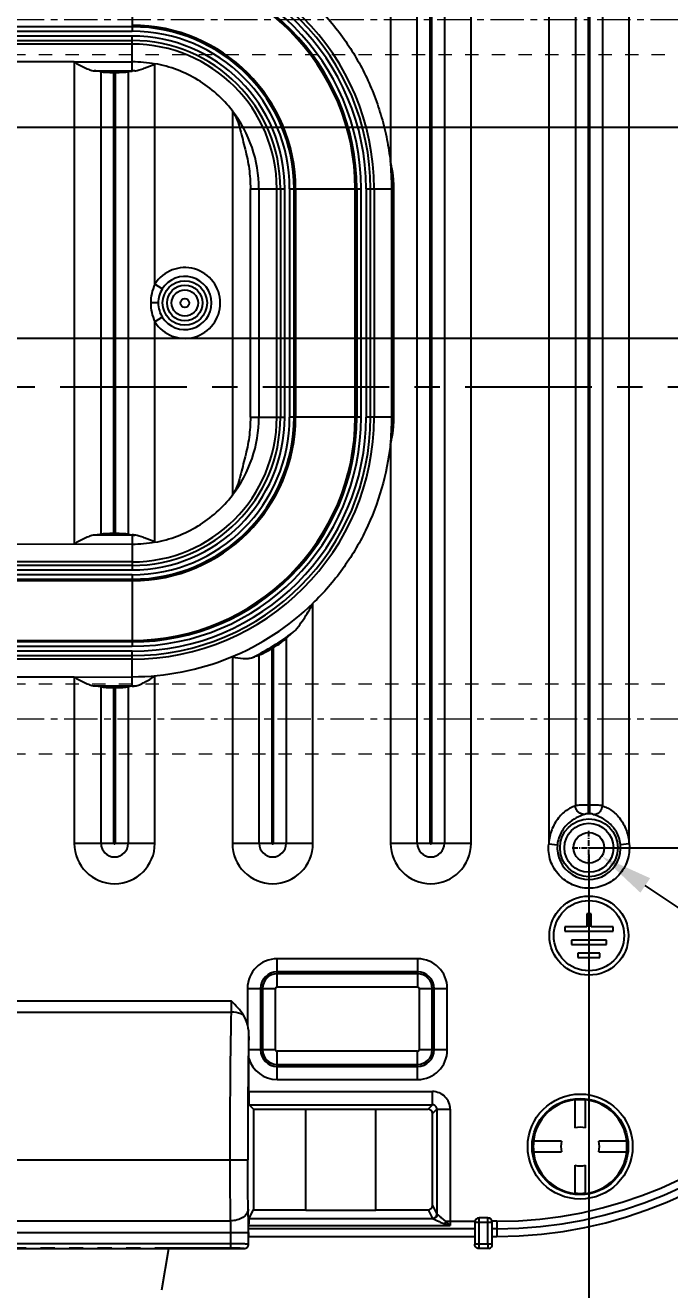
# Model space of a CAD drawing. Header units: millimetres. Extents: x -941 to 1421, y -11614 to -3210.
# Drawn here: x 226.3 to 300.1, y -6704.9 to -6560.3 of the extents above; entities that cross this region are included whole.
import ezdxf

# ---------------------------------------------------------------- set-up
doc = ezdxf.new("R2010")
doc.units = ezdxf.units.MM
doc.header["$LTSCALE"] = 16.335
doc.header["$PDMODE"] = 3
doc.header["$PDSIZE"] = 0.3125
doc.linetypes.add('CENTER', pattern=[0.6, 0.375, -0.075, 0.075, -0.075])
doc.linetypes.add('HIDDEN', pattern=[0.2, 0.1, -0.1])
doc.layers.get('0').update_dxf_attribs({"linetype": 'CONTINUOUS'})
doc.layers.get('Defpoints').update_dxf_attribs({"linetype": 'CONTINUOUS'})
doc.layers.add('cool', color=153, linetype='HIDDEN', lineweight=9)
doc.layers.add('DEFAULT_2', color=8, linetype='HIDDEN')
doc.styles.get("Standard").update_dxf_attribs({"font": 'txt', "width": 0.8})
doc.dimstyles.new('ISO-25', dxfattribs={"dimtxt": 8, "dimasz": 6, "dimexe": 0, "dimexo": 0, "dimgap": 0, "dimtad": 1, "dimdsep": 46, "dimtxsty": 'Standard', "dimcen": 0, "dimclrd": 4, "dimclre": 4, "dimclrt": 6, "dimazin": 0, "dimtfac": 1, "dimtofl": 0, "dimtmove": 0, "dimatfit": 3, "dimfxl": 0, "dimarcsym": 0})

# ---------------------------------------------------------------- blocks, each defined once
blk = doc.blocks.new('*D617')
at = {"color": 4, "lineweight": -2}
blk.add_line((340.44, -6687.49), (297.25, -6658.64), dxfattribs=at)
at = {"color": 4}
blk.add_solid([(297.81, -6657.81), (296.7, -6659.47), (292.27, -6655.31)], dxfattribs=at)
at = {"layer": 'Defpoints', "color": 0}
for p in [(289.35, -6653.36), (292.27, -6655.31)]:
    blk.add_point(p, dxfattribs=at)
at = {"color": 6, "insert": (324.28, -6670.33), "char_height": 8, "attachment_point": 5, "rotation": 326.2601}
blk.add_mtext('∅3.5(镶针)', dxfattribs=at)
blk = doc.blocks.new('147')
at = {"layer": 'cool', "ltscale": 0.932966}
for p, q in [((229.57, -3849.57), (-211.77, -3849.57)), ((229.57, -3857.57), (-211.77, -3857.57))]:
    blk.add_line(p, q, dxfattribs=at)
at = {"layer": 'cool', "color": 1, "linetype": 'CENTER', "ltscale": 0.621977}
blk.add_line((243.9, -3853.57), (-226.1, -3853.57), dxfattribs=at)
blk = doc.blocks.new('*D638')
at = {"color": 4, "lineweight": -2}
blk.add_line((390.39, -6601.62), (410.8, -6601.62), dxfattribs=at)
at = {"layer": 'Defpoints', "color": 0}
for p in [(164.18, -6601.62), (390.39, -6601.62), (408.4, -6601.62)]:
    blk.add_point(p, dxfattribs=at)
at = {"color": 6, "insert": (409.6, -6598.62), "char_height": 6, "attachment_point": 5}
blk.add_mtext('0', dxfattribs=at)
blk = doc.blocks.new('*D639')
at = {"color": 4, "lineweight": -2}
blk.add_line((164.18, -6571.92), (422.8, -6571.92), dxfattribs=at)
at = {"layer": 'Defpoints', "color": 0}
for p in [(164.18, -6571.92), (408.4, -6571.92), (164.18, -6601.62)]:
    blk.add_point(p, dxfattribs=at)
at = {"color": 6, "insert": (415.6, -6568.92), "char_height": 6, "attachment_point": 5}
blk.add_mtext('29.7', dxfattribs=at)
blk = doc.blocks.new('*D640')
at = {"color": 4, "lineweight": -2}
blk.add_line((369.34, -6559.62), (416.4, -6559.62), dxfattribs=at)
at = {"layer": 'Defpoints', "color": 0}
for p in [(369.34, -6559.62), (408.4, -6559.62), (164.18, -6601.62)]:
    blk.add_point(p, dxfattribs=at)
at = {"color": 6, "insert": (412.4, -6556.62), "char_height": 6, "attachment_point": 5}
blk.add_mtext('42', dxfattribs=at)
blk = doc.blocks.new('*D641')
at = {"color": 4, "lineweight": -2}
blk.add_line((376.63, -6494.62), (418.8, -6494.62), dxfattribs=at)
at = {"layer": 'Defpoints', "color": 0}
for p in [(376.63, -6494.62), (408.4, -6494.62), (164.18, -6601.62)]:
    blk.add_point(p, dxfattribs=at)
at = {"color": 6, "insert": (413.6, -6491.62), "char_height": 6, "attachment_point": 5}
blk.add_mtext('107', dxfattribs=at)
blk = doc.blocks.new('*D642')
at = {"color": 4, "lineweight": -2}
blk.add_line((377.98, -6441.62), (418.8, -6441.62), dxfattribs=at)
at = {"layer": 'Defpoints', "color": 0}
for p in [(377.98, -6441.62), (408.4, -6441.62), (164.18, -6601.62)]:
    blk.add_point(p, dxfattribs=at)
at = {"color": 6, "insert": (413.6, -6438.62), "char_height": 6, "attachment_point": 5}
blk.add_mtext('160', dxfattribs=at)
blk = doc.blocks.new('*D643')
at = {"color": 4, "lineweight": -2}
blk.add_line((366.15, -6639.62), (416.4, -6639.62), dxfattribs=at)
at = {"layer": 'Defpoints', "color": 0}
for p in [(164.18, -6601.62), (366.15, -6639.62), (408.4, -6639.62)]:
    blk.add_point(p, dxfattribs=at)
at = {"color": 6, "insert": (412.4, -6636.62), "char_height": 6, "attachment_point": 5}
blk.add_mtext('38', dxfattribs=at)
blk = doc.blocks.new('*D644')
at = {"color": 4, "lineweight": -2}
blk.add_line((290.81, -6654.33), (426, -6654.33), dxfattribs=at)
at = {"layer": 'Defpoints', "color": 0}
for p in [(164.18, -6601.62), (290.81, -6654.33), (408.4, -6654.33)]:
    blk.add_point(p, dxfattribs=at)
at = {"color": 6, "insert": (417.2, -6651.33), "char_height": 6, "attachment_point": 5}
blk.add_mtext('52.71', dxfattribs=at)
blk = doc.blocks.new('*D645')
at = {"color": 4, "lineweight": -2}
blk.add_line((164.18, -6596.04), (422.8, -6596.04), dxfattribs=at)
at = {"layer": 'Defpoints', "color": 0}
for p in [(164.18, -6596.04), (408.4, -6596.04), (164.18, -6601.62)]:
    blk.add_point(p, dxfattribs=at)
at = {"color": 6, "insert": (415.6, -6593.04), "char_height": 6, "attachment_point": 5}
blk.add_mtext('5.58', dxfattribs=at)
blk = doc.blocks.new('*D646')
at = {"color": 4, "lineweight": -2}
blk.add_line((370.19, -6726.62), (419.6, -6726.62), dxfattribs=at)
at = {"layer": 'Defpoints', "color": 0}
for p in [(164.18, -6601.62), (370.19, -6726.62), (408.4, -6726.62)]:
    blk.add_point(p, dxfattribs=at)
at = {"color": 6, "insert": (414, -6723.62), "char_height": 6, "attachment_point": 5}
blk.add_mtext('125', dxfattribs=at)
blk = doc.blocks.new('*D647')
at = {"color": 4, "lineweight": -2}
blk.add_line((377.98, -6761.62), (418.8, -6761.62), dxfattribs=at)
at = {"layer": 'Defpoints', "color": 0}
for p in [(164.18, -6601.62), (377.98, -6761.62), (408.4, -6761.62)]:
    blk.add_point(p, dxfattribs=at)
at = {"color": 6, "insert": (413.6, -6758.62), "char_height": 6, "attachment_point": 5}
blk.add_mtext('160', dxfattribs=at)
blk = doc.blocks.new('*D649')
at = {"color": 4, "lineweight": -2}
blk.add_line((290.81, -6655.09), (290.81, -6821.05), dxfattribs=at)
at = {"layer": 'Defpoints', "color": 0}
for p in [(164.18, -6601.62), (290.81, -6655.09), (290.81, -6798.65)]:
    blk.add_point(p, dxfattribs=at)
at = {"color": 6, "insert": (287.81, -6809.85), "char_height": 6, "attachment_point": 5, "rotation": 90}
blk.add_mtext('126.63', dxfattribs=at)
blk = doc.blocks.new('*D650')
at = {"color": 4, "lineweight": -2}
blk.add_line((369.18, -6758.51), (369.18, -6810.65), dxfattribs=at)
at = {"layer": 'Defpoints', "color": 0}
for p in [(164.18, -6601.62), (369.18, -6758.51), (369.18, -6798.65)]:
    blk.add_point(p, dxfattribs=at)
at = {"color": 6, "insert": (366.18, -6804.65), "char_height": 6, "attachment_point": 5, "rotation": 90}
blk.add_mtext('205', dxfattribs=at)
blk = doc.blocks.new('*D652')
at = {"color": 4, "lineweight": -2}
blk.add_line((369.18, -6437.81), (369.18, -6394.21), dxfattribs=at)
at = {"layer": 'Defpoints', "color": 0}
for p in [(369.18, -6406.21), (369.18, -6437.81), (164.18, -6601.62)]:
    blk.add_point(p, dxfattribs=at)
at = {"color": 6, "insert": (366.18, -6400.21), "char_height": 6, "attachment_point": 5, "rotation": 90}
blk.add_mtext('205', dxfattribs=at)

msp = doc.modelspace()

# ---------------------------------------------------------------- linework, layer by layer
at = {"color": 7, "linetype": 'Continuous'}
for p, q in [((268.114, -6508.106), (268.093, -6575.864)), ((271.171, -6653.831), (271.171, -6508.106)), ((272.653, -6653.831), (272.653, -6508.106)), ((272.787, -6508.106), (272.787, -6653.831)), ((274.269, -6508.106), (274.269, -6653.831)), ((277.326, -6653.831), (277.326, -6508.106)), ((286.205, -6508.106), (286.207, -6653.917)), ((289.261, -6508.106), (289.261, -6649.515)), ((290.743, -6649.443), (290.743, -6508.106)), ((290.877, -6508.106), (290.877, -6649.443)), ((292.359, -6508.106), (292.359, -6649.515)), ((295.414, -6653.917), (295.414, -6508.094)), ((238.55, -6552.76), (238.55, -6560.936)), ((238.55, -6560.435), (89.81, -6560.435)), ((89.81, -6560.936), (238.55, -6560.936)), ((238.55, -6561.499), (89.81, -6561.499)), ((89.81, -6562), (238.55, -6562)), ((238.55, -6562.413), (167.308, -6562.413)), ((238.55, -6565.5), (238.55, -6561.499)), ((168.786, -6564.418), (231.934, -6564.418)), ((231.934, -6564.418), (231.934, -6619.629)), ((231.934, -6564.435), (238.55, -6564.453)), ((234.224, -6565.471), (238.55, -6565.471)), ((234.991, -6618.478), (234.991, -6565.568)), ((238.089, -6565.568), (238.089, -6618.478)), ((241.146, -6589.884), (241.146, -6564.651)), ((236.473, -6618.392), (236.473, -6565.655)), ((236.473, -6565.655), (236.607, -6565.655)), ((236.607, -6565.655), (236.607, -6618.392)), ((250.026, -6570.041), (250.026, -6614.005)), ((252.077, -6605.088), (252.077, -6578.958)), ((252.077, -6578.958), (256.01, -6578.958)), ((253.056, -6578.958), (253.056, -6605.088)), ((255.096, -6605.088), (255.096, -6578.958)), ((255.509, -6578.958), (255.509, -6605.088)), ((256.01, -6605.088), (256.01, -6578.958)), ((256.572, -6578.958), (264.748, -6578.958)), ((256.572, -6578.958), (256.572, -6605.088)), ((257.074, -6605.088), (257.074, -6578.958)), ((257.248, -6578.958), (257.248, -6605.088)), ((264.072, -6605.088), (264.072, -6578.958)), ((264.247, -6578.958), (264.247, -6605.088)), ((264.748, -6605.088), (264.748, -6578.958)), ((265.31, -6578.958), (268.486, -6578.958)), ((265.31, -6578.958), (265.31, -6605.088)), ((265.812, -6605.088), (265.812, -6578.958)), ((266.224, -6578.958), (266.224, -6605.088)), ((268.264, -6605.088), (268.264, -6578.958)), ((268.486, -6605.088), (268.486, -6578.958)), ((241.998, -6590.415), (241.146, -6589.884)), ((241.536, -6592.023), (240.675, -6592.023)), ((241.998, -6593.632), (241.146, -6594.162)), ((241.146, -6619.396), (241.146, -6594.162)), ((252.077, -6605.088), (256.01, -6605.088)), ((264.748, -6605.088), (256.572, -6605.088)), ((268.486, -6605.088), (265.31, -6605.088)), ((268.094, -6608.182), (268.114, -6653.831)), ((238.55, -6618.576), (234.224, -6618.576)), ((236.607, -6618.392), (236.473, -6618.392)), ((238.55, -6618.546), (238.55, -6622.548)), ((238.55, -6619.594), (223.056, -6619.628)), ((238.55, -6621.634), (211.895, -6621.629)), ((238.55, -6622.047), (189.006, -6622.047)), ((189.03, -6622.548), (238.55, -6622.548)), ((238.55, -6623.11), (189.03, -6623.11)), ((238.55, -6623.11), (238.55, -6631.286)), ((238.55, -6623.786), (188.231, -6623.786)), ((189.005, -6623.612), (238.55, -6623.612)), ((259.236, -6653.831), (259.235, -6626.37)), ((188.231, -6630.611), (238.55, -6630.611)), ((256.179, -6630.381), (256.179, -6653.831)), ((238.55, -6630.785), (189.005, -6630.785)), ((189.03, -6631.286), (238.55, -6631.286)), ((238.55, -6631.849), (189.03, -6631.849)), ((238.55, -6635.85), (238.55, -6631.849)), ((254.563, -6653.831), (254.563, -6631.534)), ((254.697, -6631.453), (254.697, -6653.831)), ((189.006, -6632.35), (238.55, -6632.35)), ((238.55, -6632.763), (214.43, -6632.763)), ((250.024, -6632.461), (250.024, -6653.831)), ((253.081, -6653.831), (253.081, -6632.279)), ((213.813, -6634.803), (231.934, -6634.768)), ((231.934, -6634.768), (231.934, -6653.831)), ((231.934, -6634.785), (238.55, -6634.803)), ((241.146, -6653.831), (241.146, -6634.654)), ((234.224, -6635.821), (238.55, -6635.821)), ((234.991, -6653.831), (234.991, -6635.918)), ((236.473, -6636.005), (236.607, -6636.005)), ((236.473, -6653.831), (236.473, -6636.005)), ((236.607, -6636.005), (236.607, -6653.831)), ((238.089, -6635.918), (238.089, -6653.831)), ((290.757, -6650.444), (290.743, -6649.443)), ((290.877, -6649.443), (290.863, -6650.444)), ((236.473, -6653.831), (231.934, -6653.831)), ((241.146, -6653.831), (236.607, -6653.831)), ((254.563, -6653.831), (250.024, -6653.831)), ((259.236, -6653.831), (254.697, -6653.831)), ((272.653, -6653.831), (268.114, -6653.831)), ((277.326, -6653.831), (272.787, -6653.831)), ((286.204, -6653.893), (287.201, -6653.988)), ((294.414, -6653.94), (295.41, -6653.831)), ((291.061, -6661.871), (290.559, -6661.871)), ((290.559, -6661.871), (290.559, -6663.378)), ((291.061, -6663.378), (291.061, -6661.871)), ((290.559, -6663.378), (288.046, -6663.378)), ((288.046, -6663.378), (288.046, -6663.881)), ((288.046, -6663.881), (293.574, -6663.881)), ((293.574, -6663.378), (291.061, -6663.378)), ((293.574, -6663.881), (293.574, -6663.378)), ((292.82, -6664.886), (288.8, -6664.886)), ((288.8, -6664.886), (288.8, -6665.388)), ((292.82, -6665.388), (292.82, -6664.886)), ((288.8, -6665.388), (292.82, -6665.388)), ((292.066, -6666.393), (289.554, -6666.393)), ((289.554, -6666.393), (289.554, -6666.896)), ((292.066, -6666.896), (292.066, -6666.393)), ((271.213, -6667.022), (255.133, -6667.022)), ((255.133, -6670.251), (255.133, -6667.022)), ((271.213, -6667.022), (271.213, -6670.251)), ((289.554, -6666.896), (292.066, -6666.896)), ((271.213, -6668.524), (255.133, -6668.524)), ((271.213, -6668.749), (255.133, -6668.749)), ((251.741, -6670.413), (254.97, -6670.413)), ((251.741, -6670.413), (251.741, -6674.62)), ((253.243, -6670.413), (253.243, -6677.448)), ((253.468, -6670.413), (253.468, -6677.448)), ((254.97, -6677.448), (254.97, -6670.413)), ((255.133, -6670.251), (271.213, -6670.251)), ((271.375, -6670.413), (274.604, -6670.413)), ((271.375, -6670.413), (271.375, -6677.448)), ((272.877, -6677.448), (272.877, -6670.413)), ((273.102, -6677.448), (273.102, -6670.413)), ((274.604, -6677.448), (274.604, -6670.413)), ((249.924, -6671.891), (78.436, -6671.891)), ((78.458, -6673.118), (249.902, -6673.118)), ((251.882, -6675.909), (251.882, -6677.448)), ((254.97, -6677.448), (251.882, -6677.448)), ((251.882, -6677.448), (251.882, -6678.416)), ((271.213, -6677.611), (255.133, -6677.611)), ((255.133, -6680.84), (255.133, -6677.611)), ((271.213, -6680.84), (271.213, -6677.611)), ((274.604, -6677.448), (271.375, -6677.448)), ((251.882, -6678.416), (251.882, -6682.216)), ((255.133, -6679.113), (271.213, -6679.113)), ((255.133, -6679.338), (271.213, -6679.338)), ((255.133, -6680.84), (271.213, -6680.84)), ((251.882, -6682.216), (272.92, -6682.216)), ((272.92, -6683.723), (272.92, -6682.216)), ((251.921, -6683.723), (272.92, -6683.723)), ((252.419, -6684.222), (251.921, -6683.723)), ((272.421, -6684.222), (272.92, -6683.723)), ((289.202, -6683.152), (289.202, -6686.376)), ((290.408, -6686.376), (290.408, -6683.152)), ((252.419, -6684.222), (272.421, -6684.222)), ((252.419, -6684.222), (252.419, -6695.738)), ((258.419, -6695.738), (258.419, -6684.222)), ((266.419, -6695.738), (266.419, -6684.222)), ((272.921, -6684.722), (273.42, -6684.223)), ((272.921, -6695.238), (272.921, -6684.722)), ((273.42, -6684.223), (274.927, -6684.223)), ((273.42, -6684.223), (273.42, -6696.235)), ((274.927, -6684.223), (274.927, -6697.046)), ((287.678, -6687.9), (284.454, -6687.9)), ((295.157, -6687.9), (291.932, -6687.9)), ((284.454, -6689.106), (287.678, -6689.106)), ((291.932, -6689.106), (295.157, -6689.106)), ((76.588, -6690.011), (251.772, -6690.011)), ((289.202, -6690.631), (289.202, -6693.855)), ((290.408, -6693.855), (290.408, -6690.631)), ((272.921, -6695.238), (273.42, -6696.235)), ((78.541, -6697.005), (249.819, -6697.005)), ((251.912, -6696.753), (252.419, -6695.738)), ((272.963, -6696.753), (251.912, -6696.753)), ((252.419, -6695.738), (258.419, -6695.738)), ((258.419, -6695.764), (266.419, -6695.764)), ((266.419, -6695.738), (272.422, -6695.738)), ((272.422, -6695.738), (272.92, -6696.734)), ((274.467, -6697.046), (277.759, -6697.046)), ((277.745, -6697.164), (279.688, -6697.164)), ((277.745, -6697.164), (277.745, -6699.682)), ((279.255, -6696.664), (278.245, -6696.664)), ((278.248, -6700.181), (278.248, -6697.164)), ((279.253, -6699.682), (279.253, -6696.731)), ((280.258, -6697.046), (279.741, -6697.046)), ((279.755, -6699.682), (279.755, -6697.164)), ((280.258, -6697.046), (280.258, -6698.787)), ((76.506, -6698.337), (251.855, -6698.337)), ((249.845, -6700.129), (249.845, -6698.337)), ((251.855, -6698.339), (251.855, -6698.785)), ((277.745, -6697.916), (251.869, -6697.916)), ((251.879, -6697.531), (274.935, -6697.531)), ((280.258, -6697.916), (279.755, -6697.916)), ((249.845, -6699.629), (78.515, -6699.629)), ((251.855, -6698.787), (277.745, -6698.787)), ((251.855, -6699.682), (251.855, -6698.787)), ((279.253, -6699.682), (277.745, -6699.682)), ((279.755, -6699.682), (279.253, -6699.682)), ((279.755, -6698.787), (280.258, -6698.787)), ((85.59, -6700.154), (242.771, -6700.154)), ((241.938, -6704.877), (242.766, -6700.182)), ((249.845, -6700.129), (242.766, -6700.129)), ((242.766, -6700.182), (251.355, -6700.182)), ((279.256, -6700.181), (278.245, -6700.181))]:
    msp.add_line(p, q, dxfattribs=at)
at = {"color": 1, "linetype": 'CENTER', "ltscale": 2.363517}
msp.add_line((-70.82, -6601.624), (399.18, -6601.624), dxfattribs=at)
at = {"color": 1, "linetype": 'CENTER', "ltscale": 0.108846}
for p, q in [((290.81, -6656.258), (290.81, -6652.408)), ((288.885, -6654.333), (292.735, -6654.333))]:
    msp.add_line(p, q, dxfattribs=at)
at = {"color": 7, "linetype": 'Continuous'}
for centre, radius in [((244.58, -6592.023), 2.537), ((244.58, -6592.023), 2.036), ((244.58, -6592.023), 1.508), ((244.58, -6592.023), 0.503), ((290.81, -6654.333), 3.306), ((290.81, -6654.333), 2.806), ((290.81, -6664.383), 4.522), ((290.81, -6664.383), 4.02), ((289.805, -6688.503), 6.004), ((289.805, -6688.503), 5.503)]:
    msp.add_circle(centre, radius, dxfattribs=at)
at = {"color": 2, "linetype": 'Continuous'}
msp.add_circle((290.81, -6654.333), 1.75, dxfattribs=at)
at = {"color": 7, "linetype": 'Continuous'}
for centre, radius, start, end in [((238.55, -6578.958), 27.674, 0, 90), ((238.55, -6578.958), 27.261, 0, 90), ((238.55, -6578.958), 26.76, 0, 90), ((238.55, -6578.958), 26.198, 0, 90), ((238.55, -6578.958), 25.696, 0, 90), ((238.55, -6578.958), 25.522, 0, 90), ((238.55, -6578.958), 18.698, 0, 90), ((238.55, -6578.958), 18.524, 0, 90), ((238.55, -6578.958), 18.022, 0, 90), ((238.55, -6578.958), 17.46, 0, 90), ((238.55, -6578.958), 16.959, 0, 90), ((238.55, -6578.958), 16.546, 0, 90), ((238.55, -6578.958), 14.506, 79.5617, 90), ((238.55, -6578.958), 13.487, 88.69873, 90), ((239.223, -6571.645), 6.181, 93.40122, 96.25068), ((238.55, -6578.958), 14.506, 0, 37.87758), ((238.55, -6578.958), 29.714, 0, 6.20651), ((244.58, -6592.023), 4.046, 211.91993, 148.08007), ((244.58, -6592.023), 3.042, 211.92003, 148.08073), ((238.55, -6605.088), 27.674, 270, 0), ((238.55, -6605.088), 27.261, 270, 0), ((238.55, -6605.088), 26.76, 270, 360), ((238.55, -6605.088), 26.198, 270, 360), ((238.55, -6605.088), 25.696, 270, 0), ((238.55, -6605.088), 25.522, 270, 0), ((238.55, -6605.088), 18.698, 270, 0), ((238.55, -6605.088), 18.524, 270, 0), ((238.55, -6605.088), 18.022, 270, 0), ((238.55, -6605.088), 17.46, 270, 360), ((238.55, -6605.088), 16.959, 270, 0), ((238.55, -6605.088), 16.546, 270, 0), ((238.55, -6605.088), 14.506, 322.12242, 0), ((238.55, -6605.088), 29.714, 353.79048, 0), ((238.55, -6605.088), 13.487, 270, 271.30127), ((238.55, -6605.088), 14.506, 270, 280.4383), ((238.549, -6605.068), 29.699, 270, 314.20015), ((238.55, -6605.088), 30.733, 296.60592, 306.76889), ((238.55, -6605.088), 30.916, 301.19478, 301.48529), ((238.55, -6605.088), 30.733, 270, 270.57103), ((280.258, -6648.806), 49.981, 270, 0), ((280.258, -6648.806), 49.11, 270, 0), ((280.258, -6648.806), 48.24, 270, 0), ((290.81, -6654.333), 4.891, 89.21569, 90.78431), ((290.81, -6654.333), 3.889, 89.21569, 90.78431), ((236.54, -6653.831), 4.606, 180, 360), ((236.54, -6653.831), 1.549, 180.00138, 359.99862), ((236.54, -6653.831), 0.0669, 180, 0), ((254.63, -6653.831), 4.606, 180, 360), ((254.63, -6653.831), 1.549, 180.00138, 359.99862), ((254.63, -6653.831), 0.0669, 180, 0), ((272.72, -6653.831), 4.606, 180, 360), ((272.72, -6653.831), 1.549, 180.00138, 359.99862), ((272.72, -6653.831), 0.0669, 180, 0), ((290.81, -6654.333), 3.626, 173.77333, 6.22647), ((255.133, -6670.413), 3.391, 90, 180), ((271.213, -6670.413), 3.391, 0, 90), ((255.133, -6670.413), 1.89, 90, 180), ((255.133, -6670.413), 1.664, 90, 180), ((271.213, -6670.413), 1.89, 0, 90), ((271.213, -6670.413), 1.664, 0, 90), ((255.133, -6670.413), 0.163, 90, 180), ((271.213, -6670.413), 0.163, 0, 90), ((1053.294, -6689.24), 801.522, 179.046986, 180.055113), ((255.133, -6677.448), 1.89, 180, 270), ((255.133, -6677.448), 1.664, 180, 270), ((255.133, -6677.448), 0.163, 180, 270), ((271.213, -6677.448), 3.391, 270, 0), ((271.213, -6677.448), 1.89, 270, 0), ((271.213, -6677.448), 1.664, 270, 0), ((271.213, -6677.448), 0.163, 270, 0), ((255.133, -6677.448), 3.391, 196.58, 270), ((272.92, -6684.223), 2.007, 359.99234, 90.00772), ((272.921, -6684.222), 0.498, 359.82489, 90.17511), ((289.805, -6688.503), 5.385, 96.42899, 173.57101), ((289.805, -6688.503), 5.359, 83.53929, 96.46071), ((289.805, -6688.503), 5.385, 6.42899, 83.57101), ((289.805, -6688.503), 2.211, 74.17338, 105.82662), ((289.805, -6688.503), 5.359, 173.53929, 186.46071), ((289.805, -6688.503), 2.211, 164.17338, 195.82662), ((289.805, -6688.503), 2.211, 344.17338, 15.82662), ((289.805, -6688.503), 5.359, 353.53929, 6.46071), ((289.805, -6688.503), 5.385, 186.42899, 263.57101), ((289.805, -6688.503), 5.385, 276.42899, 353.57101), ((289.805, -6688.503), 2.211, 254.17338, 285.82662), ((289.805, -6688.503), 5.359, 263.53929, 276.46071), ((170.517, -6697.53), 81.332, 0.92446, 1.30871), ((272.919, -6696.234), 0.5, 270.04751, 359.89355), ((278.245, -6697.164), 0.5, 90, 180), ((279.255, -6697.164), 0.5, 0, 90), ((251.355, -6699.682), 0.5, 269.99468, 0.02868), ((279.255, -6699.681), 0.5, 284.6037, 359.93689)]:
    msp.add_arc(centre, radius, start, end, dxfattribs=at)
for centre, major_axis, ratio, start_param, end_param in [((236.473, -6565.514), (1.608, 0), 0.0874887, -2.7433978, -1.5707963), ((236.607, -6565.514), (1.608, 0), 0.0874887, -1.5707963, -0.3981949), ((236.473, -6618.533), (1.608, 0), 0.0874887, 1.5707963, 2.7433978), ((236.607, -6618.533), (1.608, 0), 0.0874887, 0.3981949, 1.5707963), ((241.146, -6618.366), (3.317, 0), 0.0874887, -2.7433978, -2.4699525), ((236.473, -6635.864), (1.608, 0), 0.0874887, -2.7433978, -1.5707963), ((236.607, -6635.864), (1.608, 0), 0.0874887, -1.5707963, -0.3981949), ((241.146, -6636.031), (3.317, 0), 0.0874887, 2.4699525, 2.7433978), ((251.922, -6682.216), (0, 1.508), 0.0261859, -4.712389, -3.1677726), ((272.421, -6684.722), (0.354, 0.354), 0.999315, -0.7850555, 0.7850555), ((272.421, -6695.237), (0.224, -0.448), 0.9982883, -0.4626886, 1.1067377), ((251.914, -6698.259), (0, 1.508), 0.0261859, 0.0523599, 1.0669174), ((251.856, -6697.046), (0, 1.005), 0.0261859, -2.2556799, -2.0746753)]:
    msp.add_ellipse(centre, major_axis=major_axis, ratio=ratio, start_param=start_param, end_param=end_param, dxfattribs=at)
for points, knots in [([(259.236, -6557.681), (260.47, -6558.876), (262.729, -6561.489), (264.944, -6565.194), (266.31, -6568.351), (267.119, -6570.802), (267.734, -6573.309), (268.002, -6575.01), (268.093, -6575.864)], [0, 0, 0, 0, 0.2498794, 0.4997711, 0.6248114, 0.749854, 0.8749749, 1, 1, 1, 1]), ([(231.903, -6564.453), (232.301, -6564.672), (232.882, -6564.997), (233.657, -6565.342), (234.04, -6565.456), (234.224, -6565.471)], [0, 0, 0, 0, 0.5354271, 0.7829483, 1, 1, 1, 1]), ([(234.991, -6565.568), (234.942, -6565.558), (234.688, -6565.514), (234.431, -6565.488), (234.224, -6565.471)], [0, 0, 0, 0, 0.1940875, 1, 1, 1, 1]), ([(238.089, -6565.568), (238.121, -6565.562), (238.274, -6565.533), (238.428, -6565.514), (238.55, -6565.5)], [0, 0, 0, 0, 0.2072223, 1, 1, 1, 1]), ([(238.856, -6565.475), (239.031, -6565.464), (239.399, -6565.374), (240.157, -6565.102), (240.741, -6564.857), (241.146, -6564.704)], [0, 0, 0, 0, 0.2168581, 0.4634354, 1, 1, 1, 1]), ([(250.026, -6570.041), (249.487, -6569.341), (248.276, -6568.036), (246.128, -6566.455), (243.731, -6565.285), (242.016, -6564.809), (241.146, -6564.651)], [0, 0, 0, 0, 0.2499879, 0.4999956, 0.749985, 1, 1, 1, 1]), ([(250.024, -6570.112), (250.256, -6570.41), (250.619, -6571.097), (250.935, -6572.207), (251.192, -6573.333), (251.483, -6574.443), (251.748, -6575.55), (251.945, -6576.672), (252.054, -6577.811), (252.077, -6578.576), (252.077, -6578.958)], [0, 0, 0, 0, 0.1238775, 0.2501992, 0.3772821, 0.5021345, 0.6257211, 0.7496671, 0.8747076, 1, 1, 1, 1]), ([(268.486, -6578.958), (268.486, -6578.693), (268.466, -6578.163), (268.418, -6577.501), (268.349, -6576.974), (268.24, -6576.455), (268.143, -6576.068), (268.114, -6575.804)], [0, 0, 0, 0, 0.2499221, 0.5000946, 0.6250706, 0.7501183, 1, 1, 1, 1]), ([(241.146, -6589.884), (240.991, -6590.217), (240.75, -6590.919), (240.675, -6591.656), (240.675, -6592.023)], [0, 0, 0, 0, 0.4999291, 1, 1, 1, 1]), ([(241.998, -6590.415), (241.848, -6590.655), (241.616, -6591.177), (241.536, -6591.743), (241.536, -6592.023)], [0, 0, 0, 0, 0.5026425, 1, 1, 1, 1]), ([(240.675, -6592.023), (240.676, -6592.391), (240.75, -6593.128), (240.989, -6593.83), (241.146, -6594.162)], [0, 0, 0, 0, 0.5000752, 1, 1, 1, 1]), ([(241.536, -6592.023), (241.536, -6592.316), (241.619, -6592.904), (241.877, -6593.437), (242.033, -6593.683)], [0, 0, 0, 0, 0.5007749, 1, 1, 1, 1]), ([(252.077, -6605.088), (252.077, -6605.471), (252.054, -6606.236), (251.945, -6607.375), (251.748, -6608.497), (251.483, -6609.604), (251.192, -6610.713), (250.934, -6611.839), (250.619, -6612.949), (250.256, -6613.636), (250.024, -6613.935)], [0, 0, 0, 0, 0.125295, 0.2503432, 0.374302, 0.4978837, 0.6227126, 0.7497755, 0.8761173, 1, 1, 1, 1]), ([(268.114, -6608.242), (268.143, -6607.979), (268.24, -6607.591), (268.349, -6607.072), (268.418, -6606.546), (268.466, -6605.884), (268.486, -6605.353), (268.486, -6605.088)], [0, 0, 0, 0, 0.2498818, 0.3749293, 0.4999053, 0.7500779, 1, 1, 1, 1]), ([(268.094, -6608.182), (267.911, -6609.89), (267.223, -6613.276), (265.387, -6618.116), (262.727, -6622.559), (260.468, -6625.175), (259.235, -6626.37)], [0, 0, 0, 0, 0.2500048, 0.5000083, 0.7500055, 1, 1, 1, 1]), ([(241.146, -6619.396), (242.016, -6619.238), (243.731, -6618.762), (246.128, -6617.592), (248.276, -6616.011), (249.487, -6614.706), (250.026, -6614.005)], [0, 0, 0, 0, 0.250015, 0.5000044, 0.7500121, 1, 1, 1, 1]), ([(234.224, -6618.576), (234.04, -6618.591), (233.657, -6618.704), (232.882, -6619.05), (232.301, -6619.375), (231.903, -6619.594)], [0, 0, 0, 0, 0.2170492, 0.4645587, 1, 1, 1, 1]), ([(234.991, -6618.478), (234.942, -6618.488), (234.688, -6618.533), (234.431, -6618.558), (234.224, -6618.576)], [0, 0, 0, 0, 0.1940722, 1, 1, 1, 1]), ([(238.856, -6618.572), (238.829, -6618.57), (238.727, -6618.564), (238.625, -6618.554), (238.55, -6618.546)], [0, 0, 0, 0, 0.2636888, 1, 1, 1, 1]), ([(241.146, -6619.342), (240.741, -6619.19), (240.157, -6618.945), (239.399, -6618.672), (239.031, -6618.583), (238.856, -6618.572)], [0, 0, 0, 0, 0.5365639, 0.7831425, 1, 1, 1, 1]), ([(256.946, -6629.707), (257.06, -6629.611), (257.275, -6629.387), (257.682, -6628.888), (258.164, -6628.201), (258.713, -6627.337), (259.064, -6626.744), (259.236, -6626.444)], [0, 0, 0, 0, 0.1115751, 0.2319271, 0.4828792, 0.7403669, 1, 1, 1, 1]), ([(254.697, -6631.453), (254.994, -6631.271), (255.409, -6630.997), (255.896, -6630.628), (256.097, -6630.459), (256.179, -6630.381)], [0, 0, 0, 0, 0.5707364, 0.8135029, 1, 1, 1, 1]), ([(256.179, -6630.381), (256.23, -6630.333), (256.481, -6630.103), (256.74, -6629.882), (256.946, -6629.707)], [0, 0, 0, 0, 0.204987, 1, 1, 1, 1]), ([(253.081, -6632.279), (253.171, -6632.253), (253.382, -6632.166), (253.882, -6631.93), (254.284, -6631.704), (254.563, -6631.534)], [0, 0, 0, 0, 0.1689909, 0.4103734, 1, 1, 1, 1]), ([(250.024, -6632.517), (250.432, -6632.59), (251.03, -6632.691), (251.802, -6632.7), (252.158, -6632.63), (252.314, -6632.567)], [0, 0, 0, 0, 0.5377408, 0.7820431, 1, 1, 1, 1]), ([(252.314, -6632.567), (252.391, -6632.535), (252.644, -6632.434), (252.899, -6632.334), (253.081, -6632.279)], [0, 0, 0, 0, 0.3034489, 1, 1, 1, 1]), ([(231.903, -6634.803), (232.301, -6635.022), (232.882, -6635.347), (233.657, -6635.692), (234.04, -6635.806), (234.224, -6635.821)], [0, 0, 0, 0, 0.5354271, 0.7829483, 1, 1, 1, 1]), ([(238.856, -6635.82), (239.041, -6635.802), (239.426, -6635.681), (240.194, -6635.309), (240.762, -6634.953), (241.146, -6634.706)], [0, 0, 0, 0, 0.2172412, 0.4651236, 1, 1, 1, 1]), ([(234.991, -6635.918), (234.942, -6635.908), (234.688, -6635.864), (234.431, -6635.838), (234.224, -6635.821)], [0, 0, 0, 0, 0.1940875, 1, 1, 1, 1]), ([(238.55, -6635.85), (238.574, -6635.848), (238.676, -6635.837), (238.778, -6635.827), (238.856, -6635.82)], [0, 0, 0, 0, 0.2359352, 1, 1, 1, 1]), ([(290.743, -6649.443), (290.446, -6649.445), (289.952, -6649.459), (289.457, -6649.49), (289.261, -6649.515)], [0, 0, 0, 0, 0.5998375, 1, 1, 1, 1]), ([(292.359, -6649.515), (292.163, -6649.49), (291.668, -6649.459), (291.174, -6649.445), (290.877, -6649.443)], [0, 0, 0, 0, 0.4001531, 1, 1, 1, 1]), ([(289.261, -6649.515), (289.131, -6649.564), (288.831, -6649.701), (288.339, -6649.967), (287.8, -6650.374), (287.292, -6650.919), (286.862, -6651.568), (286.417, -6652.523), (286.271, -6653.309), (286.207, -6653.831)], [0, 0, 0, 0, 0.0744916, 0.177218, 0.3005398, 0.4357823, 0.5759165, 0.7172824, 1, 1, 1, 1]), ([(290.316, -6650.508), (290.088, -6650.598), (289.485, -6650.815), (288.507, -6651.402), (287.581, -6652.47), (287.257, -6653.44), (287.206, -6653.94)], [0, 0, 0, 0, 0.1504116, 0.3929775, 0.6916359, 1, 1, 1, 1]), ([(290.316, -6650.508), (290.192, -6650.519), (289.921, -6650.484), (289.568, -6650.261), (289.331, -6649.914), (289.268, -6649.644), (289.261, -6649.515)], [0, 0, 0, 0, 0.2327814, 0.4932056, 0.758382, 1, 1, 1, 1]), ([(290.757, -6650.444), (290.668, -6650.446), (290.52, -6650.46), (290.372, -6650.486), (290.316, -6650.508)], [0, 0, 0, 0, 0.5946787, 1, 1, 1, 1]), ([(291.305, -6650.508), (291.248, -6650.486), (291.1, -6650.46), (290.952, -6650.446), (290.863, -6650.444)], [0, 0, 0, 0, 0.4054719, 1, 1, 1, 1]), ([(291.305, -6650.508), (291.426, -6650.519), (291.693, -6650.485), (292.046, -6650.267), (292.288, -6649.92), (292.353, -6649.646), (292.359, -6649.515)], [0, 0, 0, 0, 0.2285887, 0.4871585, 0.7539879, 1, 1, 1, 1]), ([(294.414, -6653.94), (294.36, -6653.441), (294.041, -6652.47), (293.113, -6651.402), (292.135, -6650.815), (291.532, -6650.598), (291.305, -6650.508)], [0, 0, 0, 0, 0.3083636, 0.6070197, 0.849587, 1, 1, 1, 1]), ([(292.359, -6649.515), (292.489, -6649.564), (292.789, -6649.701), (293.282, -6649.967), (293.82, -6650.374), (294.329, -6650.919), (294.758, -6651.568), (295.091, -6652.284), (295.303, -6653.048), (295.382, -6653.569), (295.413, -6653.831)], [0, 0, 0, 0, 0.0744513, 0.177134, 0.3003917, 0.4355804, 0.5756449, 0.7169428, 0.8583601, 1, 1, 1, 1]), ([(295.414, -6653.917), (295.483, -6654.549), (295.318, -6655.857), (294.327, -6657.544), (292.731, -6658.69), (290.81, -6659.095), (288.889, -6658.691), (287.295, -6657.544), (286.297, -6655.857), (286.146, -6654.549), (286.207, -6653.917)], [0, 0, 0, 0, 0.1249948, 0.2499614, 0.3749742, 0.4999842, 0.6249928, 0.7500006, 0.8750021, 1, 1, 1, 1]), ([(249.902, -6673.118), (249.906, -6673.026), (249.92, -6672.617), (249.924, -6672.208), (249.924, -6671.891)], [0, 0, 0, 0, 0.2254862, 1, 1, 1, 1]), ([(249.763, -6690.011), (249.763, -6688.504), (249.774, -6682.873), (249.825, -6677.242), (249.902, -6673.118)], [0, 0, 0, 0, 0.2676406, 1, 1, 1, 1]), ([(251.278, -6673.468), (251.182, -6673.412), (250.752, -6673.206), (250.268, -6673.123), (249.902, -6673.118)], [0, 0, 0, 0, 0.2322026, 1, 1, 1, 1]), ([(249.819, -6697.005), (249.809, -6696.493), (249.774, -6694.161), (249.763, -6691.83), (249.763, -6690.011)], [0, 0, 0, 0, 0.2197878, 1, 1, 1, 1]), ([(251.828, -6695.673), (251.819, -6695.258), (251.783, -6693.371), (251.772, -6691.483), (251.772, -6690.011)], [0, 0, 0, 0, 0.2197917, 1, 1, 1, 1]), ([(251.828, -6695.673), (251.823, -6695.849), (251.687, -6696.23), (251.218, -6696.655), (250.569, -6696.934), (250.075, -6697.002), (249.819, -6697.005)], [0, 0, 0, 0, 0.2022473, 0.4362856, 0.7069984, 1, 1, 1, 1]), ([(249.845, -6698.337), (249.845, -6698.217), (249.843, -6697.772), (249.834, -6697.328), (249.819, -6697.005)], [0, 0, 0, 0, 0.2717172, 1, 1, 1, 1]), ([(272.92, -6696.734), (272.921, -6696.736), (272.933, -6696.747), (272.95, -6696.75), (272.963, -6696.753)], [0, 0, 0, 0, 0.1379624, 1, 1, 1, 1]), ([(273.452, -6696.254), (273.451, -6696.381), (273.347, -6696.642), (273.088, -6696.752), (272.963, -6696.753)], [0, 0, 0, 0, 0.5036149, 1, 1, 1, 1]), ([(272.963, -6696.753), (272.993, -6696.759), (273.065, -6696.787), (273.244, -6696.868), (273.518, -6697.009), (273.893, -6697.19), (274.168, -6697.302), (274.315, -6697.348)], [0, 0, 0, 0, 0.0625695, 0.154984, 0.3989056, 0.6877508, 1, 1, 1, 1]), ([(273.42, -6696.235), (273.42, -6696.237), (273.429, -6696.247), (273.442, -6696.251), (273.452, -6696.254)], [0, 0, 0, 0, 0.1538814, 1, 1, 1, 1]), ([(273.452, -6696.254), (273.474, -6696.262), (273.526, -6696.297), (273.61, -6696.364), (273.716, -6696.457), (273.888, -6696.609), (274.131, -6696.82), (274.346, -6696.978), (274.467, -6697.046)], [0, 0, 0, 0, 0.0549264, 0.1415941, 0.252877, 0.3821404, 0.6762967, 1, 1, 1, 1]), ([(274.467, -6697.046), (274.457, -6697.074), (274.414, -6697.178), (274.361, -6697.279), (274.315, -6697.348)], [0, 0, 0, 0, 0.261198, 1, 1, 1, 1]), ([(274.467, -6697.046), (274.508, -6697.086), (274.665, -6697.247), (274.817, -6697.411), (274.935, -6697.531)], [0, 0, 0, 0, 0.2538002, 1, 1, 1, 1]), ([(274.927, -6697.046), (274.927, -6697.088), (274.927, -6697.25), (274.93, -6697.412), (274.935, -6697.531)], [0, 0, 0, 0, 0.2602359, 1, 1, 1, 1]), ([(278.248, -6697.164), (278.248, -6697.122), (278.247, -6696.978), (278.244, -6696.834), (278.245, -6696.733)], [0, 0, 0, 0, 0.2971077, 1, 1, 1, 1]), ([(251.855, -6698.785), (251.855, -6698.72), (251.857, -6698.485), (251.859, -6698.249), (251.864, -6698.077)], [0, 0, 0, 0, 0.2726185, 1, 1, 1, 1]), ([(251.864, -6698.077), (251.864, -6698.062), (251.866, -6698.008), (251.867, -6697.955), (251.869, -6697.916)], [0, 0, 0, 0, 0.2815581, 1, 1, 1, 1]), ([(251.855, -6699.682), (251.855, -6699.678), (251.836, -6699.675), (251.813, -6699.67), (251.762, -6699.666), (251.697, -6699.661), (251.612, -6699.656), (251.467, -6699.65), (251.248, -6699.643), (250.948, -6699.637), (250.605, -6699.632), (250.232, -6699.63), (249.976, -6699.629), (249.845, -6699.629)], [0, 0, 0, 0, 0.005448, 0.0200431, 0.0439742, 0.0770682, 0.1190301, 0.1694625, 0.2937419, 0.4451187, 0.6177712, 0.8051039, 1, 1, 1, 1]), ([(278.245, -6700.181), (278.14, -6700.181), (277.924, -6700.108), (277.797, -6699.92), (277.766, -6699.819)], [0, 0, 0, 0, 0.4989901, 1, 1, 1, 1]), ([(279.253, -6699.682), (279.253, -6699.723), (279.254, -6699.865), (279.256, -6700.007), (279.255, -6700.107)], [0, 0, 0, 0, 0.2947974, 1, 1, 1, 1]), ([(279.255, -6700.107), (279.255, -6700.117), (279.254, -6700.142), (279.253, -6700.167), (279.253, -6700.181)], [0, 0, 0, 0, 0.4075414, 1, 1, 1, 1])]:
    msp.add_open_spline(points, degree=3, knots=knots, dxfattribs=at)
for points in [[(251.278, -6673.468), (250.905, -6672.884), (250.414, -6672.381), (249.924, -6671.891)], [(251.741, -6674.62), (251.647, -6674.217), (251.5, -6673.817), (251.278, -6673.468)], [(251.741, -6674.62), (251.839, -6675.041), (251.882, -6675.478), (251.882, -6675.91)], [(274.315, -6697.348), (274.52, -6697.413), (274.728, -6697.472), (274.935, -6697.531)], [(277.766, -6699.819), (277.753, -6699.775), (277.745, -6699.728), (277.745, -6699.682)], [(279.381, -6700.165), (279.34, -6700.176), (279.298, -6700.181), (279.256, -6700.181)]]:
    msp.add_open_spline(points, degree=3, dxfattribs=at)
at = {"layer": 'DEFAULT_2', "color": 8, "linetype": 'HIDDEN'}
for p, q in [((258.419, -6684.222), (258.419, -6684.209)), ((266.419, -6684.222), (266.419, -6684.209)), ((258.419, -6695.738), (258.419, -6695.764)), ((266.419, -6695.738), (266.419, -6695.764)), ((279.253, -6696.731), (279.253, -6696.664)), ((279.688, -6697.164), (279.755, -6697.164)), ((242.766, -6700.129), (85.595, -6700.129)), ((242.766, -6700.182), (242.771, -6700.154))]:
    msp.add_line(p, q, dxfattribs=at)
for centre, radius, start, end in [((133.52, -6698.099), 118.334, 0.38606, 0.91067), ((16.485, -6698.778), 235.37, 0.23372, 0.35931), ((135.145, -6698.43), 116.711, 0.04447, 0.30073)]:
    msp.add_arc(centre, radius, start, end, dxfattribs=at)
for points, knots in [([(278.245, -6696.733), (278.246, -6696.723), (278.246, -6696.7), (278.248, -6696.677), (278.248, -6696.664)], [0, 0, 0, 0, 0.4299212, 1, 1, 1, 1]), ([(251.234, -6700.161), (251.049, -6700.146), (250.586, -6700.134), (250.123, -6700.129), (249.845, -6700.129)], [0, 0, 0, 0, 0.4008779, 1, 1, 1, 1]), ([(251.355, -6700.182), (251.356, -6700.179), (251.342, -6700.173), (251.323, -6700.171), (251.282, -6700.165), (251.252, -6700.162), (251.234, -6700.161)], [0, 0, 0, 0, 0.0675072, 0.2534704, 0.5647847, 1, 1, 1, 1])]:
    msp.add_open_spline(points, degree=3, knots=knots, dxfattribs=at)

# ---------------------------------------------------------------- block references
for p in [(155.284, -2706.058), (155.284, -2786.058)]:
    msp.add_blockref('147', p)

# ---------------------------------------------------------------- dimensions: what is measured, and where the dimension line sits
for feature_location, offset, dtype, origin, picture, middle in [((369.18, -6437.807), (0, 31.6), 1, (164.18, -6601.624), '*D652', (366.18, -6400.207)), ((377.98, -6441.623), (30.42, 0), 0, (164.18, -6601.624), '*D642', (413.6, -6438.623)), ((376.631, -6494.623), (31.769, 0), 0, (164.18, -6601.624), '*D641', (413.6, -6491.623)), ((369.342, -6559.623), (39.058, 0), 0, (164.18, -6601.624), '*D640', (412.4, -6556.623)), ((164.18, -6571.923), (244.22, 0), 0, (164.18, -6601.624), '*D639', (415.6, -6568.923)), ((164.18, -6596.043), (244.22, 0), 0, (164.18, -6601.624), '*D645', (415.6, -6593.043)), ((390.392347141, -6601.62356913), (18.007649659, 0), 0, (164.180162433, -6601.62356913), '*D638', (409.5999968, -6598.62356913)), ((366.15, -6639.623), (42.25, 0), 0, (164.18, -6601.624), '*D643', (412.4, -6636.623)), ((290.81, -6654.333), (117.59, 0), 0, (164.18, -6601.624), '*D644', (417.2, -6651.333)), ((370.188, -6726.623), (38.212, 0), 0, (164.18, -6601.624), '*D646', (414, -6723.623)), ((377.98, -6761.623), (30.42, 0), 0, (164.18, -6601.624), '*D647', (413.6, -6758.623)), ((290.81, -6655.088), (0, -143.558), 1, (164.18, -6601.624), '*D649', (287.81, -6809.847)), ((369.18, -6758.506), (0, -40.141), 1, (164.18, -6601.624), '*D650', (366.18, -6804.647))]:
    dim = msp.add_ordinate_dim(feature_location=feature_location, offset=offset, dtype=dtype, origin=origin, dimstyle='ISO-25', override={"dimtxt": 6, "dimfxl": 1.25})
    dim.commit()
    dim.dimension.update_dxf_attribs({"geometry": picture, "text_midpoint": middle})
dim = msp.add_diameter_dim_2p(p1=(289.355, -6653.361), p2=(292.265, -6655.305), text='<>(镶针)', dimstyle='ISO-25', override={"dimfxl": 1.25})
dim.commit()
dim.dimension.update_dxf_attribs({"geometry": '*D617', "text_midpoint": (324.282, -6670.33)})

doc.saveas('drawing.dxf')
